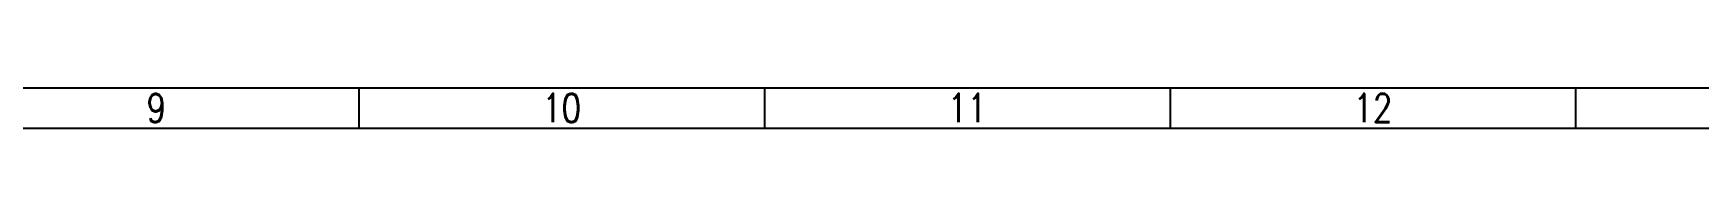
# Model space of a CAD drawing. Header units: inches. Extents: x -1857 to 102279, y -619 to 72932.
# Drawn here: x 51431 to 76855, y 0 to 619 of the extents above; entities that cross this region are included whole.
import ezdxf
from ezdxf.enums import TextEntityAlignment as Align

# ---------------------------------------------------------------- set-up
doc = ezdxf.new("R2010")
doc.units = ezdxf.units.IN
doc.header["$MEASUREMENT"] = 0
doc.styles.add('ROMANS', font='romans.shx', dxfattribs={"width": 0.85})

# ---------------------------------------------------------------- blocks, each defined once
blk = doc.blocks.new('T NYR C')
for p, q in [((-65280, 800), (-400, 800)), ((-29240, 800), (-29240, 400)), ((-25240, 800), (-25240, 400)), ((-21240, 800), (-21240, 400)), ((-17240, 800), (-17240, 400)), ((-65680, 400), (0, 400))]:
    blk.add_line(p, q)
at = {"style": 'ROMANS', "width": 0.8}
for s, p in [('9', (-31240, 600)), ('10', (-27240, 600)), ('11', (-23240, 600)), ('12', (-19240, 600))]:
    blk.add_text(s, height=280, dxfattribs=at).set_placement(p, align=Align.MIDDLE_CENTER)

msp = doc.modelspace()

# ---------------------------------------------------------------- block references
at = {"xscale": 1.547802328857303, "yscale": 1.547802328857303, "zscale": 1.547802328857303}
msp.add_blockref('T NYR C', (101660, -619), dxfattribs=at)

doc.saveas('drawing.dxf')
